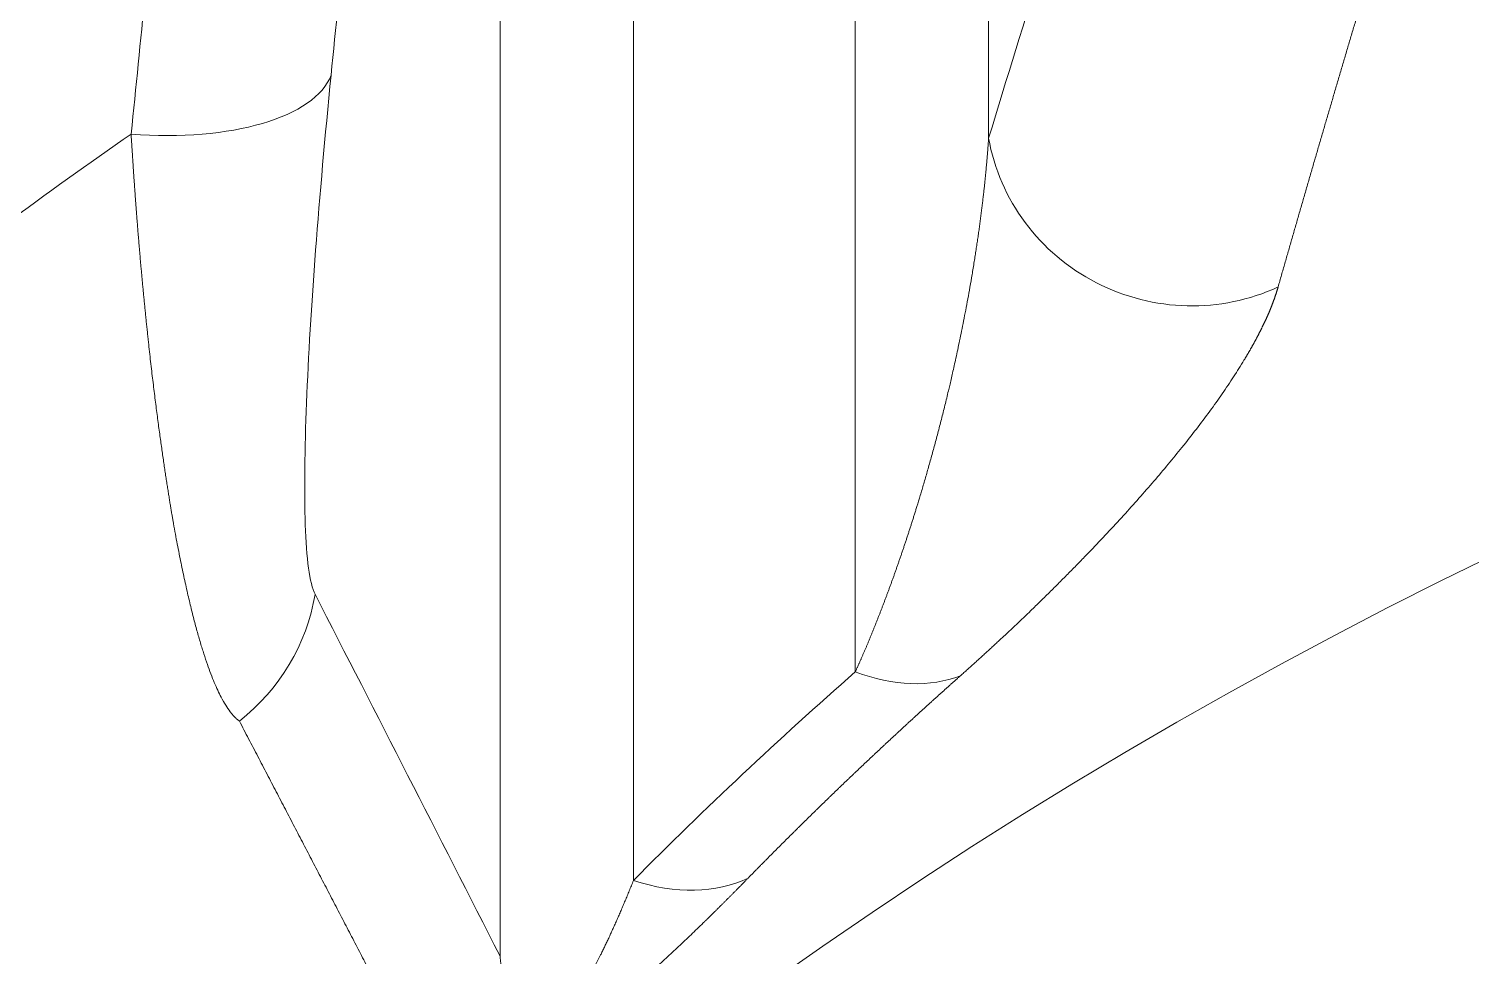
# Model space of a CAD drawing. Header units: millimetres. Extents: x 4664 to 8864, y -38 to 2932.
# Drawn here: x 7898.73 to 7907.99, y 2240.34 to 2246.3 of the extents above; entities that cross this region are included whole.
import ezdxf

# ---------------------------------------------------------------- set-up
doc = ezdxf.new("R2010")
doc.units = ezdxf.units.MM

msp = doc.modelspace()

# ---------------------------------------------------------------- linework, layer by layer
at = {"lineweight": 5}
for p, q in [((7901.7554, 2240.3411), (7901.7554, 2254.8477)), ((7904.8924, 2254.8477), (7904.8924, 2245.5949)), ((7902.6115, 2254.6732), (7902.6115, 2240.8271)), ((7904.0363, 2242.1671), (7904.0363, 2254.6732))]:
    msp.add_line(p, q, dxfattribs=at)
for radius in [31.8876, 28.6966, 28.5275, 28.3585]:
    msp.add_circle((7921.9725, 2214.1806), radius, dxfattribs=at)
msp.add_arc((7921.9725, 2214.1806), 27.4709, 79.37051, 240.94389, dxfattribs=at)
for centre, major_axis, ratio, start_param, end_param in [((7888.8382, 2213.9857), (11.2017, 72.9659), 0.103887, 5.182477, 5.196477), ((7887.5542, 2214.1807), (11.2061, 71.6593), 0.105691, 5.183056, 5.197056), ((7899.3861, 2246.1941), (1.2995, -0.1299), 0.436932, 4.756023, 6.166714), ((7906.1764, 2245.7898), (1.249, -0.3812), 0.971679, 3.599809, 5.457733), ((7899.2832, 2242.86), (1.162, 0.5959), 0.984226, 4.904825, 5.651081), ((7921.9725, 2220.3245), (0, 28.6459), 0.967774, 0.703623, 0.773134), ((7904.0363, 2243.2368), (0.8609, -0.982), 0.685493, 5.375966, 6.042362), ((7902.6115, 2241.8968), (0.9272, -0.9196), 0.712004, 5.327244, 6.033292)]:
    msp.add_ellipse(centre, major_axis=major_axis, ratio=ratio, start_param=start_param, end_param=end_param, dxfattribs=at)
for points in [[(7904.8924, 2245.5949), (7905.1254, 2246.3582), (7905.3606, 2247.1089), (7905.5976, 2247.849)], [(7900.5673, 2242.6651), (7900.9636, 2241.8922), (7901.3597, 2241.1177), (7901.7554, 2240.3411)]]:
    msp.add_open_spline(points, degree=3, dxfattribs=at)
for points, knots in [([(7907.4052, 2246.8692), (7907.4012, 2246.8562), (7907.3934, 2246.8302), (7907.3817, 2246.7912), (7907.37, 2246.7522), (7907.3583, 2246.7132), (7907.3466, 2246.6743), (7907.3349, 2246.6354), (7907.3233, 2246.5965), (7907.3117, 2246.5576), (7907.3001, 2246.5187), (7907.2885, 2246.4799), (7907.2769, 2246.4411), (7907.2653, 2246.4023), (7907.2538, 2246.3635), (7907.2422, 2246.3247), (7907.2307, 2246.286), (7907.2192, 2246.2472), (7907.2077, 2246.2085), (7907.1963, 2246.1699), (7907.1848, 2246.1312), (7907.1734, 2246.0926), (7907.162, 2246.0539), (7907.1506, 2246.0153), (7907.1392, 2245.9768), (7907.1279, 2245.9382), (7907.1165, 2245.8997), (7907.1052, 2245.8612), (7907.0939, 2245.8227), (7907.0826, 2245.7842), (7907.0713, 2245.7457), (7907.06, 2245.7073), (7907.0488, 2245.6689), (7907.0375, 2245.6305), (7907.0263, 2245.5921), (7907.0151, 2245.5538), (7907.0039, 2245.5154), (7906.9928, 2245.4771), (7906.9816, 2245.4388), (7906.9705, 2245.4005), (7906.9594, 2245.3623), (7906.9483, 2245.3241), (7906.9372, 2245.2859), (7906.9261, 2245.2477), (7906.9151, 2245.2095), (7906.9041, 2245.1713), (7906.893, 2245.1332), (7906.882, 2245.0951), (7906.8711, 2245.057), (7906.8601, 2245.019), (7906.8491, 2244.9809), (7906.8382, 2244.9429), (7906.8273, 2244.9049), (7906.8164, 2244.8669), (7906.8055, 2244.8289), (7906.7946, 2244.791), (7906.7838, 2244.7531), (7906.773, 2244.7152), (7906.7621, 2244.6773), (7906.7549, 2244.652), (7906.7513, 2244.6394)], [0, 0, 0, 0, 0.01775, 0.035481, 0.053195, 0.070891, 0.088569, 0.10623, 0.123872, 0.141497, 0.159104, 0.176693, 0.194264, 0.211818, 0.229353, 0.246871, 0.264371, 0.281853, 0.299317, 0.316763, 0.334192, 0.351603, 0.368996, 0.386371, 0.403728, 0.421067, 0.438389, 0.455693, 0.472979, 0.490247, 0.507497, 0.524729, 0.541944, 0.559141, 0.57632, 0.593481, 0.610624, 0.62775, 0.644857, 0.661947, 0.679019, 0.696073, 0.71311, 0.730128, 0.747129, 0.764112, 0.781077, 0.798024, 0.814953, 0.831865, 0.848759, 0.865634, 0.882493, 0.899333, 0.916155, 0.93296, 0.949747, 0.966516, 0.983267, 1, 1, 1, 1]), ([(7900.6702, 2245.9991), (7900.631, 2245.6069), (7900.5976, 2245.2295), (7900.5443, 2244.5235), (7900.5244, 2244.1951), (7900.5006, 2243.5966), (7900.4969, 2243.3263), (7900.5123, 2242.8974), (7900.5317, 2242.7345), (7900.5673, 2242.6651)], [0, 0, 0, 0, 0.25, 0.25, 0.5, 0.5, 0.75, 0.75, 1, 1, 1, 1]), ([(7888.4716, 2234.1352), (7888.8231, 2234.7016), (7889.1882, 2235.2577), (7889.9458, 2236.3491), (7890.3383, 2236.8846), (7891.1505, 2237.9349), (7891.5703, 2238.4497), (7892.2204, 2239.2068), (7892.4405, 2239.4565), (7892.7758, 2239.8274), (7892.9448, 2240.0119), (7893.1441, 2240.2255), (7893.2443, 2240.3318), (7893.2946, 2240.3849), (7893.3197, 2240.4114), (7893.3323, 2240.4247), (7893.3386, 2240.4313), (7893.3418, 2240.4346), (7893.3434, 2240.4363), (7893.344, 2240.437), (7893.3445, 2240.4374), (7893.3447, 2240.4377), (7893.8018, 2240.9182), (7894.2697, 2241.3858), (7894.9883, 2242.0686), (7895.2307, 2242.2931), (7895.5983, 2242.6252), (7895.7832, 2242.79), (7896.0007, 2242.9804), (7896.1099, 2243.0751), (7896.1646, 2243.1223), (7896.192, 2243.1459), (7896.2057, 2243.1576), (7896.2125, 2243.1635), (7896.216, 2243.1665), (7896.2177, 2243.1679), (7896.2185, 2243.1687), (7896.2189, 2243.169), (7896.2191, 2243.1692), (7896.2193, 2243.1693), (7896.7282, 2243.6063), (7897.2465, 2244.0289), (7898.302, 2244.846), (7898.8393, 2245.2405), (7899.3861, 2245.6212)], [0, 0, 0, 0, 0.125, 0.125, 0.25, 0.25, 0.375, 0.375, 0.4375, 0.4375, 0.46875, 0.484375, 0.492188, 0.496094, 0.498047, 0.499023, 0.499512, 0.499756, 0.499878, 0.499939, 0.499939, 0.5, 0.5, 0.625, 0.625, 0.6875, 0.6875, 0.71875, 0.734375, 0.742188, 0.746094, 0.748047, 0.749023, 0.749512, 0.749756, 0.749878, 0.749939, 0.749969, 0.749969, 0.75, 0.75, 0.875, 0.875, 1, 1, 1, 1]), ([(7900.0807, 2241.8519), (7900.0806, 2241.852), (7900.0805, 2241.852), (7900.0804, 2241.8521), (7900.0802, 2241.8522), (7900.0801, 2241.8523), (7900.0799, 2241.8525), (7900.0797, 2241.8526), (7900.0794, 2241.8528), (7900.0792, 2241.853), (7900.0789, 2241.8532), (7900.0786, 2241.8534), (7900.0782, 2241.8537), (7900.0779, 2241.854), (7900.0775, 2241.8543), (7900.0768, 2241.8548), (7900.0759, 2241.8555), (7900.0746, 2241.8564), (7900.0726, 2241.858), (7900.0697, 2241.8603), (7900.0648, 2241.8644), (7900.0586, 2241.8699), (7900.0488, 2241.8794), (7900.0365, 2241.8927), (7900.0172, 2241.9167), (7899.993, 2241.9522), (7899.9665, 2241.9989), (7899.9422, 2242.0481), (7899.9203, 2242.0978), (7899.898, 2242.1532), (7899.8756, 2242.2145), (7899.857, 2242.2699), (7899.8423, 2242.3167), (7899.8313, 2242.3531), (7899.8201, 2242.3913), (7899.8089, 2242.4313), (7899.7976, 2242.4733), (7899.7861, 2242.5171), (7899.7746, 2242.563), (7899.7629, 2242.6108), (7899.7512, 2242.6606), (7899.7393, 2242.7126), (7899.7274, 2242.7666), (7899.7155, 2242.8227), (7899.7034, 2242.881), (7899.6914, 2242.9414), (7899.6793, 2243.0041), (7899.6672, 2243.069), (7899.6578, 2243.1217), (7899.6509, 2243.1615), (7899.6464, 2243.1879), (7899.6417, 2243.2157), (7899.6369, 2243.2449), (7899.6319, 2243.2754), (7899.6268, 2243.3073), (7899.6216, 2243.3406), (7899.6162, 2243.3754), (7899.6107, 2243.4116), (7899.605, 2243.4493), (7899.5991, 2243.4885), (7899.5932, 2243.5292), (7899.587, 2243.5715), (7899.5808, 2243.6154), (7899.5744, 2243.6608), (7899.5679, 2243.7079), (7899.5613, 2243.7566), (7899.5546, 2243.8069), (7899.5479, 2243.859), (7899.541, 2243.9127), (7899.534, 2243.9682), (7899.527, 2244.0254), (7899.52, 2244.0843), (7899.5129, 2244.145), (7899.5058, 2244.2075), (7899.4999, 2244.2619), (7899.495, 2244.3073), (7899.4912, 2244.3429), (7899.4875, 2244.3784), (7899.4838, 2244.4135), (7899.4802, 2244.4485), (7899.4767, 2244.4832), (7899.4733, 2244.5176), (7899.4699, 2244.5518), (7899.4666, 2244.5858), (7899.4633, 2244.6194), (7899.4602, 2244.6528), (7899.4571, 2244.6859), (7899.454, 2244.7187), (7899.451, 2244.7513), (7899.4481, 2244.7835), (7899.4453, 2244.8155), (7899.4425, 2244.8471), (7899.4398, 2244.8784), (7899.4372, 2244.9095), (7899.4346, 2244.9402), (7899.4321, 2244.9706), (7899.4297, 2245.0007), (7899.4273, 2245.0305), (7899.4249, 2245.06), (7899.4227, 2245.0891), (7899.4204, 2245.1179), (7899.4183, 2245.1464), (7899.4162, 2245.1745), (7899.4141, 2245.2023), (7899.4121, 2245.2297), (7899.4102, 2245.2569), (7899.4083, 2245.2836), (7899.4064, 2245.31), (7899.4046, 2245.3361), (7899.4029, 2245.3618), (7899.4012, 2245.3872), (7899.3995, 2245.4122), (7899.3979, 2245.4369), (7899.3963, 2245.4612), (7899.3947, 2245.4851), (7899.3932, 2245.5087), (7899.3917, 2245.5319), (7899.3903, 2245.5547), (7899.3889, 2245.5772), (7899.3875, 2245.5993), (7899.3866, 2245.6139), (7899.3861, 2245.6212)], [0, 0, 0, 0, 0.000216, 0.000337, 0.000485, 0.00066, 0.000862, 0.001091, 0.001346, 0.001629, 0.001938, 0.002274, 0.002638, 0.003028, 0.003445, 0.003889, 0.005195, 0.006509, 0.007831, 0.011759, 0.015711, 0.023556, 0.03145, 0.047077, 0.062865, 0.093858, 0.125535, 0.149522, 0.174037, 0.199082, 0.224656, 0.250757, 0.26352, 0.276531, 0.28979, 0.303297, 0.317051, 0.331053, 0.345301, 0.359796, 0.374536, 0.38952, 0.404749, 0.42022, 0.435934, 0.451888, 0.468081, 0.484512, 0.50118, 0.507333, 0.513762, 0.520467, 0.527446, 0.5347, 0.542228, 0.550029, 0.558104, 0.566452, 0.575072, 0.583963, 0.593125, 0.602557, 0.612259, 0.622229, 0.632466, 0.64297, 0.65374, 0.664774, 0.676072, 0.687631, 0.699452, 0.711532, 0.72387, 0.736465, 0.749315, 0.756438, 0.763486, 0.770458, 0.777353, 0.784173, 0.790918, 0.797587, 0.80418, 0.810698, 0.81714, 0.823508, 0.8298, 0.836018, 0.84216, 0.848228, 0.854222, 0.860141, 0.865985, 0.871756, 0.877452, 0.883075, 0.888623, 0.894098, 0.8995, 0.904828, 0.910083, 0.915264, 0.920373, 0.925409, 0.930372, 0.935263, 0.940081, 0.944827, 0.9495, 0.954102, 0.958631, 0.963089, 0.967475, 0.97179, 0.976033, 0.980205, 0.984306, 0.988335, 0.992294, 0.996183, 1, 1, 1, 1]), ([(7904.0363, 2242.1671), (7904.0375, 2242.1696), (7904.0398, 2242.1747), (7904.0433, 2242.1824), (7904.0468, 2242.1902), (7904.0503, 2242.198), (7904.0538, 2242.2058), (7904.0574, 2242.2137), (7904.0609, 2242.2216), (7904.0644, 2242.2296), (7904.0679, 2242.2376), (7904.0715, 2242.2456), (7904.075, 2242.2537), (7904.0786, 2242.2619), (7904.0821, 2242.27), (7904.0857, 2242.2783), (7904.0893, 2242.2866), (7904.0929, 2242.2949), (7904.0964, 2242.3032), (7904.1, 2242.3116), (7904.1036, 2242.3201), (7904.1072, 2242.3286), (7904.1108, 2242.3371), (7904.1144, 2242.3457), (7904.118, 2242.3543), (7904.1217, 2242.363), (7904.1253, 2242.3717), (7904.1289, 2242.3805), (7904.1326, 2242.3893), (7904.1362, 2242.3981), (7904.1398, 2242.407), (7904.1435, 2242.4159), (7904.1471, 2242.4249), (7904.1508, 2242.4339), (7904.1545, 2242.443), (7904.1581, 2242.4521), (7904.1618, 2242.4612), (7904.1655, 2242.4704), (7904.1692, 2242.4796), (7904.1728, 2242.4889), (7904.1765, 2242.4982), (7904.1802, 2242.5076), (7904.1839, 2242.517), (7904.1876, 2242.5264), (7904.1913, 2242.5359), (7904.195, 2242.5454), (7904.1987, 2242.555), (7904.2024, 2242.5646), (7904.2062, 2242.5742), (7904.2099, 2242.5839), (7904.2136, 2242.5937), (7904.2173, 2242.6035), (7904.2211, 2242.6133), (7904.2248, 2242.6231), (7904.2285, 2242.633), (7904.2323, 2242.643), (7904.236, 2242.653), (7904.2397, 2242.663), (7904.2435, 2242.6731), (7904.2472, 2242.6832), (7904.251, 2242.6933), (7904.2547, 2242.7035), (7904.2585, 2242.7138), (7904.2623, 2242.724), (7904.266, 2242.7344), (7904.2698, 2242.7447), (7904.2735, 2242.7551), (7904.2773, 2242.7656), (7904.2811, 2242.776), (7904.2848, 2242.7866), (7904.2886, 2242.7971), (7904.2924, 2242.8077), (7904.2961, 2242.8184), (7904.2999, 2242.8291), (7904.3037, 2242.8398), (7904.3074, 2242.8506), (7904.3112, 2242.8614), (7904.315, 2242.8722), (7904.3188, 2242.8831), (7904.3225, 2242.894), (7904.3263, 2242.905), (7904.3301, 2242.916), (7904.3339, 2242.9271), (7904.3376, 2242.9382), (7904.3414, 2242.9493), (7904.3452, 2242.9605), (7904.349, 2242.9717), (7904.3527, 2242.9829), (7904.3565, 2242.9942), (7904.3603, 2243.0055), (7904.364, 2243.0169), (7904.3678, 2243.0283), (7904.3716, 2243.0398), (7904.3753, 2243.0513), (7904.3791, 2243.0628), (7904.3829, 2243.0744), (7904.3866, 2243.086), (7904.3904, 2243.0976), (7904.3941, 2243.1093), (7904.3979, 2243.121), (7904.4017, 2243.1328), (7904.4054, 2243.1446), (7904.4092, 2243.1565), (7904.4129, 2243.1684), (7904.4167, 2243.1803), (7904.4204, 2243.1922), (7904.4241, 2243.2042), (7904.4279, 2243.2163), (7904.4378, 2243.2483), (7904.4539, 2243.3013), (7904.476, 2243.3759), (7904.4984, 2243.4532), (7904.521, 2243.5333), (7904.5438, 2243.6161), (7904.5666, 2243.7015), (7904.5894, 2243.7895), (7904.6121, 2243.8802), (7904.6297, 2243.9527), (7904.6427, 2244.0077), (7904.6516, 2244.0458), (7904.6612, 2244.0879), (7904.6715, 2244.1339), (7904.6825, 2244.1839), (7904.6942, 2244.2377), (7904.7064, 2244.2953), (7904.719, 2244.3568), (7904.7321, 2244.422), (7904.7455, 2244.4909), (7904.7591, 2244.5635), (7904.7729, 2244.6398), (7904.7867, 2244.7196), (7904.7977, 2244.7869), (7904.8061, 2244.8403), (7904.812, 2244.8783), (7904.8176, 2244.9156), (7904.823, 2244.9523), (7904.8282, 2244.9883), (7904.8331, 2245.0236), (7904.8378, 2245.0583), (7904.8422, 2245.0923), (7904.8465, 2245.1256), (7904.8506, 2245.1583), (7904.8544, 2245.1903), (7904.8581, 2245.2217), (7904.8616, 2245.2525), (7904.8649, 2245.2826), (7904.868, 2245.312), (7904.871, 2245.3408), (7904.8737, 2245.369), (7904.8764, 2245.3966), (7904.8789, 2245.4235), (7904.8812, 2245.4498), (7904.8834, 2245.4755), (7904.8854, 2245.5006), (7904.8873, 2245.5251), (7904.8891, 2245.5489), (7904.8908, 2245.5721), (7904.8919, 2245.5873), (7904.8924, 2245.5949)], [0, 0, 0, 0, 0.001944, 0.003901, 0.005873, 0.007857, 0.009856, 0.011868, 0.013894, 0.015933, 0.017986, 0.020053, 0.022133, 0.024227, 0.026335, 0.028456, 0.030591, 0.03274, 0.034902, 0.037078, 0.039268, 0.041471, 0.043688, 0.045919, 0.048163, 0.050422, 0.052693, 0.054979, 0.057278, 0.059591, 0.061918, 0.064258, 0.066612, 0.06898, 0.071361, 0.073756, 0.076165, 0.078587, 0.081024, 0.083474, 0.085937, 0.088415, 0.090906, 0.093411, 0.095929, 0.098462, 0.101008, 0.103568, 0.106141, 0.108728, 0.111329, 0.113944, 0.116572, 0.119215, 0.121871, 0.12454, 0.127224, 0.129921, 0.132632, 0.135356, 0.138095, 0.140847, 0.143613, 0.146392, 0.149186, 0.151993, 0.154814, 0.157649, 0.160497, 0.163359, 0.166235, 0.169125, 0.172028, 0.174946, 0.177877, 0.180821, 0.18378, 0.186752, 0.189738, 0.192738, 0.195752, 0.198779, 0.20182, 0.204875, 0.207944, 0.211026, 0.214122, 0.217232, 0.220356, 0.223494, 0.226645, 0.22981, 0.232989, 0.236182, 0.239388, 0.242609, 0.245843, 0.24909, 0.252352, 0.255627, 0.258917, 0.262219, 0.265536, 0.268867, 0.272211, 0.275569, 0.278941, 0.282327, 0.285726, 0.305985, 0.327133, 0.34917, 0.372097, 0.395913, 0.42062, 0.446216, 0.472701, 0.500077, 0.510125, 0.521374, 0.533822, 0.547471, 0.562319, 0.578368, 0.595617, 0.614067, 0.633716, 0.654566, 0.676615, 0.699865, 0.724316, 0.749966, 0.761905, 0.773658, 0.785225, 0.796607, 0.807803, 0.818812, 0.829637, 0.840275, 0.850728, 0.860995, 0.871076, 0.880971, 0.890681, 0.900204, 0.909542, 0.918695, 0.927661, 0.936442, 0.945037, 0.953446, 0.961669, 0.969707, 0.977559, 0.985225, 0.992705, 1, 1, 1, 1]), ([(7906.7513, 2244.6394), (7906.751, 2244.6381), (7906.7502, 2244.6355), (7906.7491, 2244.6316), (7906.7479, 2244.6277), (7906.7468, 2244.6238), (7906.7456, 2244.6198), (7906.7444, 2244.6159), (7906.7432, 2244.6119), (7906.7419, 2244.608), (7906.7406, 2244.604), (7906.7394, 2244.6), (7906.7381, 2244.596), (7906.7368, 2244.5921), (7906.7354, 2244.588), (7906.7341, 2244.584), (7906.7327, 2244.58), (7906.7313, 2244.576), (7906.7299, 2244.5719), (7906.7285, 2244.5679), (7906.7271, 2244.5638), (7906.7256, 2244.5597), (7906.7241, 2244.5556), (7906.7227, 2244.5516), (7906.7212, 2244.5475), (7906.7196, 2244.5433), (7906.7181, 2244.5392), (7906.7165, 2244.5351), (7906.7149, 2244.531), (7906.7133, 2244.5268), (7906.7117, 2244.5226), (7906.7101, 2244.5185), (7906.7085, 2244.5143), (7906.7068, 2244.5101), (7906.7051, 2244.5059), (7906.7034, 2244.5017), (7906.7017, 2244.4975), (7906.6999, 2244.4933), (7906.6982, 2244.489), (7906.6964, 2244.4848), (7906.6946, 2244.4805), (7906.6928, 2244.4763), (7906.691, 2244.472), (7906.6892, 2244.4677), (7906.6873, 2244.4634), (7906.6854, 2244.4591), (7906.6835, 2244.4548), (7906.6816, 2244.4505), (7906.6797, 2244.4461), (7906.6777, 2244.4418), (7906.6758, 2244.4375), (7906.6738, 2244.4331), (7906.6718, 2244.4287), (7906.6698, 2244.4243), (7906.6677, 2244.42), (7906.6657, 2244.4156), (7906.6636, 2244.4111), (7906.6615, 2244.4067), (7906.6594, 2244.4023), (7906.6573, 2244.3979), (7906.6552, 2244.3934), (7906.653, 2244.389), (7906.6509, 2244.3845), (7906.6487, 2244.38), (7906.6465, 2244.3755), (7906.6442, 2244.371), (7906.642, 2244.3665), (7906.6397, 2244.362), (7906.6375, 2244.3575), (7906.6352, 2244.353), (7906.6328, 2244.3484), (7906.6305, 2244.3439), (7906.6282, 2244.3393), (7906.6258, 2244.3347), (7906.6234, 2244.3301), (7906.621, 2244.3256), (7906.6186, 2244.321), (7906.6162, 2244.3163), (7906.6137, 2244.3117), (7906.6113, 2244.3071), (7906.6088, 2244.3024), (7906.6063, 2244.2978), (7906.6038, 2244.2931), (7906.6012, 2244.2885), (7906.5987, 2244.2838), (7906.5961, 2244.2791), (7906.5935, 2244.2744), (7906.5909, 2244.2697), (7906.5883, 2244.265), (7906.5857, 2244.2602), (7906.583, 2244.2555), (7906.5803, 2244.2508), (7906.5776, 2244.246), (7906.5749, 2244.2412), (7906.5722, 2244.2365), (7906.5695, 2244.2317), (7906.5667, 2244.2269), (7906.5639, 2244.2221), (7906.5611, 2244.2173), (7906.5583, 2244.2124), (7906.5555, 2244.2076), (7906.5527, 2244.2027), (7906.5498, 2244.1979), (7906.5469, 2244.193), (7906.544, 2244.1882), (7906.5411, 2244.1833), (7906.5382, 2244.1784), (7906.5352, 2244.1735), (7906.5123, 2244.1355), (7906.4671, 2244.0633), (7906.3939, 2243.9544), (7906.3142, 2243.8425), (7906.2279, 2243.7277), (7906.1385, 2243.614), (7906.0472, 2243.5022), (7905.955, 2243.3932), (7905.8591, 2243.2832), (7905.7593, 2243.1721), (7905.6557, 2243.0598), (7905.564, 2242.963), (7905.4864, 2242.8825), (7905.4246, 2242.8193), (7905.3621, 2242.7562), (7905.299, 2242.6932), (7905.2351, 2242.6303), (7905.1798, 2242.5765), (7905.1338, 2242.5322), (7905.0977, 2242.4977), (7905.0617, 2242.4634), (7905.0257, 2242.4294), (7904.9898, 2242.3956), (7904.9621, 2242.3698), (7904.9429, 2242.352), (7904.932, 2242.3419), (7904.9212, 2242.3319), (7904.9104, 2242.3219), (7904.8995, 2242.3119), (7904.8886, 2242.3019), (7904.8777, 2242.2919), (7904.8668, 2242.282), (7904.8558, 2242.272), (7904.8449, 2242.262), (7904.8339, 2242.252), (7904.8229, 2242.242), (7904.8119, 2242.2321), (7904.8009, 2242.2221), (7904.7898, 2242.2121), (7904.7787, 2242.2022), (7904.7676, 2242.1922), (7904.7565, 2242.1822), (7904.7454, 2242.1723), (7904.7343, 2242.1623), (7904.7231, 2242.1524), (7904.7156, 2242.1458), (7904.7119, 2242.1424)], [0, 0, 0, 0, 0.002296, 0.004593, 0.00689, 0.009189, 0.011487, 0.013787, 0.016087, 0.018388, 0.020689, 0.022991, 0.025294, 0.027597, 0.029902, 0.032206, 0.034512, 0.036818, 0.039125, 0.041432, 0.043741, 0.04605, 0.048359, 0.05067, 0.052981, 0.055292, 0.057605, 0.059918, 0.062232, 0.064547, 0.066862, 0.069178, 0.071495, 0.073812, 0.076131, 0.07845, 0.080769, 0.08309, 0.085411, 0.087733, 0.090056, 0.092379, 0.094704, 0.097029, 0.099354, 0.101681, 0.104008, 0.106336, 0.108665, 0.110995, 0.113325, 0.115656, 0.117988, 0.120321, 0.122655, 0.124989, 0.127324, 0.12966, 0.131997, 0.134334, 0.136672, 0.139012, 0.141352, 0.143692, 0.146034, 0.148376, 0.150719, 0.153063, 0.155408, 0.157754, 0.160101, 0.162448, 0.164796, 0.167145, 0.169495, 0.171846, 0.174197, 0.17655, 0.178903, 0.181257, 0.183612, 0.185968, 0.188325, 0.190682, 0.193041, 0.1954, 0.19776, 0.200121, 0.202483, 0.204846, 0.20721, 0.209574, 0.21194, 0.214306, 0.216674, 0.219042, 0.221411, 0.223781, 0.226152, 0.228523, 0.230896, 0.23327, 0.235644, 0.23802, 0.240396, 0.242773, 0.245151, 0.247531, 0.249911, 0.300378, 0.350485, 0.400254, 0.449711, 0.498882, 0.542651, 0.585593, 0.62773, 0.669082, 0.709674, 0.74953, 0.771284, 0.792656, 0.81365, 0.834273, 0.854529, 0.874426, 0.88532, 0.896025, 0.906541, 0.91687, 0.927014, 0.936973, 0.939938, 0.942894, 0.945839, 0.948775, 0.951701, 0.954618, 0.957525, 0.960422, 0.96331, 0.966188, 0.969057, 0.971916, 0.974766, 0.977606, 0.980438, 0.98326, 0.986072, 0.988876, 0.991671, 0.994456, 0.997232, 1, 1, 1, 1]), ([(7904.7119, 2242.1424), (7904.7065, 2242.1376), (7904.6956, 2242.1279), (7904.6793, 2242.1134), (7904.663, 2242.0989), (7904.6467, 2242.0843), (7904.6304, 2242.0697), (7904.6141, 2242.0551), (7904.5978, 2242.0405), (7904.5815, 2242.0259), (7904.5653, 2242.0112), (7904.549, 2241.9966), (7904.5327, 2241.9819), (7904.5165, 2241.9672), (7904.5002, 2241.9525), (7904.484, 2241.9377), (7904.4678, 2241.9229), (7904.4515, 2241.9082), (7904.4353, 2241.8934), (7904.4191, 2241.8785), (7904.4029, 2241.8637), (7904.3867, 2241.8488), (7904.3705, 2241.834), (7904.3543, 2241.8191), (7904.3381, 2241.8041), (7904.3219, 2241.7892), (7904.3058, 2241.7742), (7904.2896, 2241.7593), (7904.2735, 2241.7443), (7904.2573, 2241.7293), (7904.2412, 2241.7142), (7904.225, 2241.6992), (7904.2089, 2241.6841), (7904.1928, 2241.669), (7904.1766, 2241.6539), (7904.1605, 2241.6388), (7904.1444, 2241.6237), (7904.1283, 2241.6085), (7904.1122, 2241.5933), (7904.0961, 2241.5781), (7904.08, 2241.5629), (7904.064, 2241.5477), (7904.0479, 2241.5324), (7904.0318, 2241.5171), (7904.0158, 2241.5018), (7903.9997, 2241.4865), (7903.9837, 2241.4712), (7903.9677, 2241.4559), (7903.9516, 2241.4405), (7903.9356, 2241.4251), (7903.9196, 2241.4097), (7903.9036, 2241.3943), (7903.8876, 2241.3788), (7903.8716, 2241.3634), (7903.8556, 2241.3479), (7903.8396, 2241.3324), (7903.8237, 2241.3169), (7903.8077, 2241.3013), (7903.7917, 2241.2858), (7903.7758, 2241.2702), (7903.7599, 2241.2546), (7903.7439, 2241.239), (7903.728, 2241.2233), (7903.7121, 2241.2077), (7903.6962, 2241.192), (7903.6802, 2241.1763), (7903.6643, 2241.1606), (7903.6485, 2241.1449), (7903.6326, 2241.1291), (7903.6167, 2241.1134), (7903.6008, 2241.0976), (7903.585, 2241.0818), (7903.5691, 2241.066), (7903.5533, 2241.0501), (7903.5374, 2241.0343), (7903.5216, 2241.0184), (7903.5058, 2241.0025), (7903.49, 2240.9866), (7903.4741, 2240.9707), (7903.4583, 2240.9547), (7903.4425, 2240.9387), (7903.4268, 2240.9227), (7903.411, 2240.9067), (7903.3952, 2240.8907), (7903.3795, 2240.8747), (7903.3637, 2240.8586), (7903.3532, 2240.8479), (7903.348, 2240.8425)], [0, 0, 0, 0, 0.011365, 0.02274, 0.034124, 0.045518, 0.056921, 0.068334, 0.079756, 0.091188, 0.102629, 0.11408, 0.12554, 0.13701, 0.148489, 0.159977, 0.171476, 0.182983, 0.1945, 0.206027, 0.217563, 0.229109, 0.240664, 0.252228, 0.263803, 0.275386, 0.286979, 0.298582, 0.310194, 0.321816, 0.333447, 0.345088, 0.356738, 0.368398, 0.380067, 0.391746, 0.403434, 0.415132, 0.426839, 0.438556, 0.450282, 0.462018, 0.473763, 0.485518, 0.497283, 0.509057, 0.52084, 0.532633, 0.544436, 0.556248, 0.568069, 0.5799, 0.591741, 0.603591, 0.615451, 0.62732, 0.639199, 0.651087, 0.662985, 0.674893, 0.68681, 0.698736, 0.710672, 0.722618, 0.734573, 0.746537, 0.758511, 0.770495, 0.782488, 0.794491, 0.806504, 0.818525, 0.830557, 0.842598, 0.854648, 0.866708, 0.878778, 0.890857, 0.902946, 0.915044, 0.927152, 0.93927, 0.951397, 0.963533, 0.975679, 0.987835, 1, 1, 1, 1]), ([(7933.6385, 2239.4244), (7934.1089, 2239.207), (7935.097, 2238.7166), (7937.0691, 2237.5864), (7938.9898, 2236.2302), (7941.6539, 2233.9394), (7944.0221, 2231.3209), (7946.5946, 2227.359), (7948.0269, 2224.1303), (7948.869, 2221.3188), (7949.5322, 2218.4585), (7949.8294, 2215.5298), (7949.7102, 2210.8325), (7948.9573, 2206.7746), (7947.0262, 2201.8427), (7945.2352, 2198.7964), (7942.7209, 2195.5438), (7940.2277, 2193.0466), (7936.8993, 2190.6291), (7933.8059, 2188.9326), (7929.4177, 2187.206), (7924.782, 2186.3401), (7920.0831, 2186.3613), (7917.1695, 2186.7455), (7913.7392, 2187.5341), (7910.9759, 2188.5504), (7907.8508, 2190.1739), (7905.8761, 2191.4505), (7903.1139, 2193.6339), (7900.6453, 2196.1516), (7897.9285, 2199.9768), (7895.5869, 2204.7017), (7894.3214, 2209.8687), (7894.0364, 2215.7478), (7894.6916, 2220.4198), (7896.4197, 2225.4474), (7898.084, 2228.5755), (7900.4644, 2231.9348), (7902.8541, 2234.5379), (7906.0878, 2237.0971), (7908.6035, 2238.6145), (7910.7174, 2239.6305), (7913.4553, 2240.739), (7916.8791, 2241.638), (7921.5616, 2242.1055), (7925.6773, 2241.8599), (7930.8733, 2240.7137), (7935.1985, 2238.8362), (7939.5608, 2235.8744), (7942.124, 2233.4594), (7945.1181, 2229.8329), (7947.209, 2226.2651), (7948.9798, 2221.2899), (7949.6226, 2217.8221), (7949.8586, 2213.7215), (7949.6134, 2210.1982), (7948.6879, 2206.1953), (7947.4666, 2202.8871), (7945.5625, 2199.233), (7943.1094, 2195.9293), (7939.7563, 2192.6491), (7936.4001, 2190.2692), (7932.1939, 2188.1929), (7928.2649, 2186.9711), (7923.0657, 2186.2245), (7918.7296, 2186.4116), (7915.5997, 2187.1), (7914.8323, 2187.3039)], [0, 0, 0, 0, 0.006314, 0.013403, 0.02746, 0.034433, 0.055153, 0.06884, 0.089355, 0.096186, 0.103009, 0.123487, 0.130312, 0.157651, 0.171295, 0.19176, 0.198582, 0.219083, 0.232739, 0.246379, 0.260023, 0.287433, 0.301147, 0.314851, 0.3217, 0.342232, 0.349066, 0.362718, 0.36954, 0.389996, 0.403578, 0.423785, 0.450318, 0.463364, 0.489074, 0.501707, 0.520457, 0.526663, 0.545233, 0.557589, 0.569977, 0.576192, 0.58243, 0.601358, 0.614143, 0.633596, 0.646759, 0.673678, 0.68739, 0.708264, 0.715298, 0.743767, 0.758145, 0.779887, 0.787177, 0.809164, 0.823878, 0.838617, 0.853388, 0.875637, 0.890481, 0.912656, 0.927319, 0.949033, 0.963265, 0.990966, 1, 1, 1, 1]), ([(7901.2844, 2239.5395), (7901.266, 2239.5749), (7901.2292, 2239.6457), (7901.1739, 2239.7521), (7901.1184, 2239.8589), (7901.0627, 2239.9662), (7901.0067, 2240.0738), (7900.9505, 2240.1818), (7900.8941, 2240.2903), (7900.8375, 2240.3992), (7900.7806, 2240.5084), (7900.7236, 2240.6181), (7900.6663, 2240.7282), (7900.6087, 2240.8387), (7900.551, 2240.9496), (7900.493, 2241.0609), (7900.4349, 2241.1727), (7900.3765, 2241.2848), (7900.3178, 2241.3973), (7900.259, 2241.5103), (7900.1999, 2241.6236), (7900.1406, 2241.7374), (7900.101, 2241.8134), (7900.0812, 2241.8514)], [0, 0, 0, 0, 0.045765, 0.091716, 0.137852, 0.184173, 0.23068, 0.277372, 0.324249, 0.371312, 0.41856, 0.465994, 0.513613, 0.561418, 0.609407, 0.657583, 0.705943, 0.754489, 0.803221, 0.852137, 0.901239, 0.950527, 1, 1, 1, 1]), ([(7903.348, 2240.8425), (7903.3459, 2240.8404), (7903.3417, 2240.8361), (7903.3354, 2240.8297), (7903.3292, 2240.8233), (7903.323, 2240.817), (7903.3167, 2240.8106), (7903.3105, 2240.8043), (7903.3043, 2240.798), (7903.2981, 2240.7917), (7903.2919, 2240.7854), (7903.2857, 2240.7792), (7903.2796, 2240.7729), (7903.2734, 2240.7667), (7903.2673, 2240.7605), (7903.2611, 2240.7543), (7903.255, 2240.7481), (7903.2489, 2240.7419), (7903.2428, 2240.7358), (7903.2367, 2240.7296), (7903.2306, 2240.7235), (7903.2245, 2240.7174), (7903.2185, 2240.7113), (7903.2124, 2240.7053), (7903.2064, 2240.6992), (7903.2003, 2240.6932), (7903.1943, 2240.6872), (7903.1883, 2240.6812), (7903.1823, 2240.6752), (7903.1763, 2240.6692), (7903.1703, 2240.6633), (7903.1644, 2240.6573), (7903.1584, 2240.6514), (7903.1524, 2240.6455), (7903.1465, 2240.6396), (7903.1406, 2240.6338), (7903.1347, 2240.6279), (7903.1287, 2240.6221), (7903.1228, 2240.6162), (7903.1169, 2240.6104), (7903.1111, 2240.6047), (7903.1052, 2240.5989), (7903.0993, 2240.5931), (7903.0935, 2240.5874), (7903.0876, 2240.5817), (7903.0818, 2240.576), (7903.076, 2240.5703), (7903.0591, 2240.5538), (7903.0311, 2240.5266), (7902.9916, 2240.4885), (7902.9519, 2240.4506), (7902.9122, 2240.4129), (7902.8723, 2240.3754), (7902.8324, 2240.3382), (7902.7923, 2240.3011), (7902.7585, 2240.2701), (7902.7312, 2240.2452), (7902.7105, 2240.2264), (7902.69, 2240.2079), (7902.6695, 2240.1895), (7902.6492, 2240.1713), (7902.6289, 2240.1533), (7902.6087, 2240.1354), (7902.5886, 2240.1178), (7902.5686, 2240.1003), (7902.5487, 2240.083), (7902.5289, 2240.0659), (7902.5092, 2240.049), (7902.4895, 2240.0322), (7902.47, 2240.0156), (7902.4505, 2239.9992), (7902.4311, 2239.983), (7902.4119, 2239.967), (7902.3927, 2239.9512), (7902.3754, 2239.937), (7902.36, 2239.9245), (7902.3465, 2239.9135), (7902.333, 2239.9027), (7902.3196, 2239.8919), (7902.3061, 2239.8812), (7902.2927, 2239.8706), (7902.2792, 2239.86), (7902.2658, 2239.8495), (7902.2524, 2239.8391), (7902.239, 2239.8288), (7902.2256, 2239.8185), (7902.2122, 2239.8083), (7902.1988, 2239.7982), (7902.1854, 2239.7881), (7902.1721, 2239.7782), (7902.1547, 2239.7653), (7902.1336, 2239.7498), (7902.1087, 2239.7318), (7902.0843, 2239.7143), (7902.0603, 2239.6975), (7902.0368, 2239.6812), (7902.0137, 2239.6655), (7901.991, 2239.6504), (7901.9688, 2239.6359), (7901.9506, 2239.6243), (7901.9363, 2239.6153), (7901.9256, 2239.6086), (7901.9149, 2239.602), (7901.9043, 2239.5956), (7901.8938, 2239.5893), (7901.8834, 2239.5831), (7901.8731, 2239.577), (7901.8629, 2239.5711), (7901.8527, 2239.5653), (7901.8426, 2239.5596), (7901.8326, 2239.554), (7901.8226, 2239.5485), (7901.8128, 2239.5432), (7901.803, 2239.538), (7901.7933, 2239.5329), (7901.7836, 2239.5279), (7901.7741, 2239.5231), (7901.7646, 2239.5184), (7901.7552, 2239.5138), (7901.7459, 2239.5093), (7901.7366, 2239.505), (7901.7275, 2239.5007), (7901.7184, 2239.4966), (7901.7093, 2239.4927), (7901.7004, 2239.4888), (7901.6915, 2239.4851), (7901.6828, 2239.4815), (7901.674, 2239.478), (7901.6654, 2239.4746), (7901.6569, 2239.4714), (7901.6484, 2239.4683), (7901.64, 2239.4653), (7901.6256, 2239.4603), (7901.6057, 2239.454), (7901.581, 2239.4471), (7901.5572, 2239.4415), (7901.5342, 2239.4372), (7901.512, 2239.4341), (7901.4907, 2239.4323), (7901.4702, 2239.4318), (7901.4542, 2239.4324), (7901.4419, 2239.4334), (7901.4331, 2239.4345), (7901.4246, 2239.4358), (7901.4162, 2239.4373), (7901.4081, 2239.4391), (7901.4002, 2239.4412), (7901.3925, 2239.4435), (7901.385, 2239.4461), (7901.3778, 2239.4489), (7901.3707, 2239.452), (7901.3639, 2239.4554), (7901.3573, 2239.459), (7901.3509, 2239.4629), (7901.3457, 2239.4664), (7901.3415, 2239.4694), (7901.3383, 2239.4718), (7901.3352, 2239.4744), (7901.3321, 2239.477), (7901.329, 2239.4797), (7901.326, 2239.4825), (7901.3231, 2239.4854), (7901.3202, 2239.4883), (7901.3173, 2239.4914), (7901.3145, 2239.4946), (7901.3117, 2239.4978), (7901.309, 2239.5012), (7901.3063, 2239.5046), (7901.3037, 2239.5081), (7901.3011, 2239.5117), (7901.2986, 2239.5154), (7901.2961, 2239.5192), (7901.2936, 2239.5231), (7901.2912, 2239.5271), (7901.2889, 2239.5311), (7901.2866, 2239.5353), (7901.2851, 2239.5381), (7901.2844, 2239.5395)], [0, 0, 0, 0, 0.002986, 0.00596, 0.008922, 0.011871, 0.014809, 0.017735, 0.020648, 0.02355, 0.02644, 0.029317, 0.032183, 0.035036, 0.037878, 0.040708, 0.043525, 0.046331, 0.049125, 0.051907, 0.054677, 0.057436, 0.060182, 0.062917, 0.06564, 0.068351, 0.07105, 0.073737, 0.076413, 0.079077, 0.081729, 0.08437, 0.086998, 0.089615, 0.092221, 0.094815, 0.097397, 0.099967, 0.102526, 0.105074, 0.10761, 0.110134, 0.112647, 0.115148, 0.117638, 0.120116, 0.122583, 0.125039, 0.141508, 0.1577, 0.173621, 0.189279, 0.204679, 0.21983, 0.234739, 0.249416, 0.256889, 0.264252, 0.271506, 0.278653, 0.285694, 0.292631, 0.299467, 0.306202, 0.312839, 0.319381, 0.325828, 0.332185, 0.338452, 0.344634, 0.350731, 0.356748, 0.362686, 0.368549, 0.37434, 0.378405, 0.382445, 0.386459, 0.390451, 0.394422, 0.398372, 0.402304, 0.406219, 0.410119, 0.414006, 0.417881, 0.421745, 0.425601, 0.429451, 0.433295, 0.437136, 0.44441, 0.451573, 0.458637, 0.465617, 0.472525, 0.479378, 0.48619, 0.492977, 0.499753, 0.503166, 0.506588, 0.510021, 0.513467, 0.516926, 0.520402, 0.523894, 0.527404, 0.530935, 0.534488, 0.538063, 0.541663, 0.545289, 0.548942, 0.552623, 0.556334, 0.560076, 0.56385, 0.567658, 0.5715, 0.575379, 0.579294, 0.583247, 0.587239, 0.59127, 0.595343, 0.599458, 0.603616, 0.607817, 0.612063, 0.616355, 0.620693, 0.625078, 0.639076, 0.653518, 0.668424, 0.683813, 0.699701, 0.716103, 0.733035, 0.750507, 0.758932, 0.767427, 0.775995, 0.784636, 0.79335, 0.80214, 0.811004, 0.819945, 0.828964, 0.83806, 0.847235, 0.856489, 0.865824, 0.875239, 0.880357, 0.885527, 0.890749, 0.896024, 0.90135, 0.906729, 0.912161, 0.917645, 0.923183, 0.928772, 0.934415, 0.940111, 0.94586, 0.951662, 0.957517, 0.963426, 0.969388, 0.975403, 0.981472, 0.987594, 0.99377, 1, 1, 1, 1]), ([(7901.7554, 2240.3411), (7901.7556, 2240.3388), (7901.756, 2240.3342), (7901.7566, 2240.3274), (7901.7573, 2240.3206), (7901.7579, 2240.3139), (7901.7586, 2240.3072), (7901.7592, 2240.3006), (7901.7599, 2240.294), (7901.7606, 2240.2875), (7901.7613, 2240.281), (7901.762, 2240.2746), (7901.7627, 2240.2682), (7901.7634, 2240.2619), (7901.7642, 2240.2556), (7901.7649, 2240.2493), (7901.7657, 2240.2431), (7901.7665, 2240.237), (7901.7672, 2240.2309), (7901.768, 2240.2248), (7901.7688, 2240.2188), (7901.7697, 2240.2129), (7901.7705, 2240.207), (7901.7713, 2240.2011), (7901.7722, 2240.1953), (7901.773, 2240.1895), (7901.7739, 2240.1838), (7901.7748, 2240.1781), (7901.7757, 2240.1725), (7901.7766, 2240.1669), (7901.7775, 2240.1614), (7901.7784, 2240.1559), (7901.7794, 2240.1505), (7901.7803, 2240.1451), (7901.7813, 2240.1397), (7901.7823, 2240.1344), (7901.7832, 2240.1292), (7901.7842, 2240.124), (7901.7852, 2240.1188), (7901.7862, 2240.1137), (7901.7873, 2240.1087), (7901.7883, 2240.1037), (7901.7893, 2240.0987), (7901.7904, 2240.0938), (7901.7914, 2240.0889), (7901.7925, 2240.0841), (7901.7936, 2240.0793), (7901.7947, 2240.0746), (7901.7958, 2240.0699), (7901.7969, 2240.0652), (7901.798, 2240.0607), (7901.7992, 2240.0561), (7901.8003, 2240.0516), (7901.8014, 2240.0472), (7901.8026, 2240.0428), (7901.8038, 2240.0384), (7901.805, 2240.0341), (7901.8061, 2240.0298), (7901.8073, 2240.0256), (7901.8111, 2240.0127), (7901.8176, 2239.9921), (7901.8274, 2239.9648), (7901.8379, 2239.9399), (7901.8488, 2239.9175), (7901.8604, 2239.8976), (7901.8724, 2239.88), (7901.8849, 2239.8649), (7901.898, 2239.8521), (7901.9115, 2239.8418), (7901.9255, 2239.8338), (7901.94, 2239.8281), (7901.955, 2239.8249), (7901.9704, 2239.8239), (7901.9862, 2239.8253), (7902.0017, 2239.8288), (7902.0165, 2239.8341), (7902.0304, 2239.8404), (7902.0447, 2239.8484), (7902.0594, 2239.8579), (7902.0743, 2239.869), (7902.0895, 2239.8815), (7902.105, 2239.8956), (7902.1208, 2239.9111), (7902.1368, 2239.9281), (7902.1531, 2239.9466), (7902.1655, 2239.9615), (7902.1744, 2239.9726), (7902.1799, 2239.9795), (7902.1853, 2239.9866), (7902.1908, 2239.9939), (7902.1964, 2240.0014), (7902.202, 2240.009), (7902.2077, 2240.0169), (7902.2134, 2240.025), (7902.2191, 2240.0333), (7902.2249, 2240.0417), (7902.2308, 2240.0504), (7902.2367, 2240.0592), (7902.2427, 2240.0683), (7902.2487, 2240.0775), (7902.2547, 2240.0869), (7902.2608, 2240.0966), (7902.267, 2240.1064), (7902.2732, 2240.1164), (7902.2799, 2240.1273), (7902.2871, 2240.1392), (7902.2948, 2240.1521), (7902.3025, 2240.1653), (7902.3103, 2240.1788), (7902.3182, 2240.1927), (7902.3261, 2240.2069), (7902.3342, 2240.2214), (7902.3422, 2240.2362), (7902.3504, 2240.2514), (7902.3586, 2240.2669), (7902.3669, 2240.2827), (7902.3753, 2240.2988), (7902.3837, 2240.3152), (7902.3922, 2240.3319), (7902.3999, 2240.3472), (7902.4067, 2240.3611), (7902.4128, 2240.3735), (7902.4189, 2240.386), (7902.4251, 2240.3986), (7902.4312, 2240.4114), (7902.4374, 2240.4243), (7902.4436, 2240.4374), (7902.4498, 2240.4506), (7902.4561, 2240.464), (7902.4623, 2240.4775), (7902.4686, 2240.4911), (7902.4749, 2240.5049), (7902.4813, 2240.5189), (7902.4876, 2240.533), (7902.494, 2240.5472), (7902.5004, 2240.5615), (7902.5068, 2240.576), (7902.5132, 2240.5907), (7902.5196, 2240.6055), (7902.5261, 2240.6204), (7902.5326, 2240.6355), (7902.539, 2240.6507), (7902.5456, 2240.666), (7902.5521, 2240.6815), (7902.5586, 2240.6971), (7902.5652, 2240.7129), (7902.5718, 2240.7288), (7902.5783, 2240.7448), (7902.5849, 2240.761), (7902.5916, 2240.7773), (7902.5982, 2240.7938), (7902.6048, 2240.8104), (7902.6093, 2240.8215), (7902.6115, 2240.8271)], [0, 0, 0, 0, 0.005086, 0.010145, 0.015177, 0.020182, 0.02516, 0.030111, 0.035036, 0.039933, 0.044804, 0.049648, 0.054465, 0.059255, 0.064019, 0.068755, 0.073465, 0.078148, 0.082804, 0.087433, 0.092036, 0.096611, 0.10116, 0.105682, 0.110178, 0.114646, 0.119088, 0.123503, 0.127891, 0.132252, 0.136587, 0.140895, 0.145176, 0.149431, 0.153659, 0.15786, 0.162034, 0.166182, 0.170303, 0.174397, 0.178465, 0.182506, 0.18652, 0.190507, 0.194468, 0.198403, 0.202311, 0.206192, 0.210046, 0.213874, 0.217676, 0.22145, 0.225198, 0.22892, 0.232615, 0.236284, 0.239926, 0.243541, 0.24713, 0.250693, 0.276511, 0.300968, 0.32407, 0.345825, 0.366241, 0.385332, 0.40311, 0.419592, 0.434801, 0.448764, 0.461516, 0.473104, 0.483591, 0.493061, 0.501627, 0.508002, 0.514019, 0.519802, 0.525487, 0.531221, 0.537146, 0.54339, 0.550064, 0.557259, 0.565046, 0.573483, 0.576339, 0.579289, 0.582334, 0.585476, 0.588716, 0.592054, 0.595493, 0.599032, 0.602674, 0.606418, 0.610265, 0.614216, 0.618272, 0.622433, 0.6267, 0.631073, 0.635552, 0.640138, 0.644832, 0.650645, 0.656641, 0.662822, 0.669189, 0.675741, 0.682481, 0.689408, 0.696522, 0.703825, 0.711317, 0.718998, 0.726868, 0.734929, 0.74318, 0.751621, 0.757686, 0.763841, 0.770087, 0.776424, 0.782852, 0.789371, 0.79598, 0.802681, 0.809473, 0.816357, 0.823331, 0.830397, 0.837555, 0.844804, 0.852144, 0.859577, 0.867101, 0.874717, 0.882424, 0.890224, 0.898115, 0.906099, 0.914174, 0.922342, 0.930601, 0.938953, 0.947397, 0.955934, 0.964562, 0.973283, 0.982096, 0.991002, 1, 1, 1, 1])]:
    msp.add_open_spline(points, degree=3, knots=knots, dxfattribs=at)

doc.saveas('drawing.dxf')
